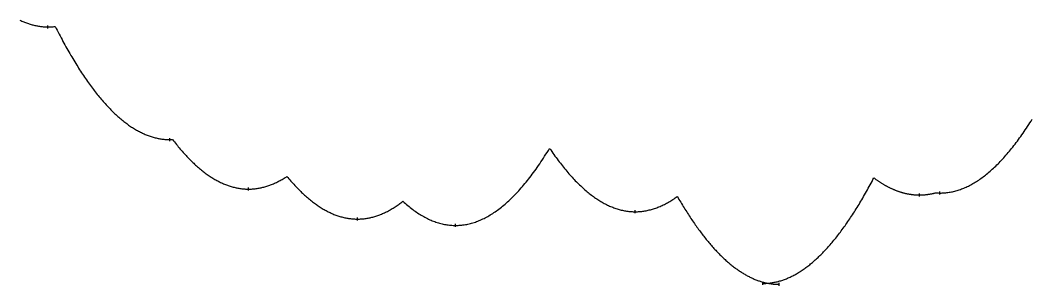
# Model space of a CAD drawing. Header units: metres. Extents: x -71 to 28195, y -4440 to 524.
# Drawn here: x 14241 to 17688, y -4287 to -3381 of the extents above; entities that cross this region are included whole.
import ezdxf

# ---------------------------------------------------------------- set-up
doc = ezdxf.new("R2010")
doc.units = ezdxf.units.M
doc.layers.add('CATENARIES', color=7, linetype='Continuous')
doc.layers.add('CATENARY_VERTEX_TICKS', color=7, linetype='Continuous')

msp = doc.modelspace()

# ---------------------------------------------------------------- linework, layer by layer
at = {"layer": 'CATENARIES'}
for points in [[(14240, -3380.7, 0), (14243.2, -3382.2, 0), (14246.4, -3383.6, 0), (14249.5, -3385, 0), (14252.7, -3386.3, 0), (14255.9, -3387.6, 0), (14259.1, -3388.9, 0), (14262.2, -3390.1, 0), (14265.4, -3391.2, 0), (14268.6, -3392.3, 0), (14271.7, -3393.3, 0), (14274.9, -3394.3, 0), (14278.1, -3395.2, 0), (14281.3, -3396.1, 0), (14284.4, -3397, 0), (14287.6, -3397.7, 0), (14290.8, -3398.5, 0), (14293.9, -3399.2, 0), (14297.1, -3399.8, 0), (14300.3, -3400.4, 0), (14303.5, -3400.9, 0), (14306.6, -3401.4, 0), (14309.8, -3401.8, 0), (14313, -3402.2, 0), (14316.2, -3402.5, 0), (14319.3, -3402.8, 0), (14322.5, -3403, 0), (14325.7, -3403.2, 0), (14328.8, -3403.3, 0), (14332, -3403.4, 0), (14335.2, -3403.4, 0), (14338.7, -3403.4, 0), (14342.3, -3403.3, 0), (14345.8, -3403.2, 0), (14349.3, -3402.9, 0), (14352.9, -3402.7, 0), (14356.4, -3402.3, 0), (14359.9, -3401.9, 0)], [(14359.9, -3401.9, 0), (14363.3, -3408.5, 0), (14366.6, -3415, 0), (14369.9, -3421.5, 0), (14373.3, -3427.9, 0), (14376.6, -3434.3, 0), (14379.9, -3440.6, 0), (14383.3, -3446.8, 0), (14386.6, -3453, 0), (14390, -3459.1, 0), (14393.3, -3465.2, 0), (14396.6, -3471.2, 0), (14400, -3477.2, 0), (14403.3, -3483.1, 0), (14406.6, -3489, 0), (14410, -3494.7, 0), (14413.3, -3500.5, 0), (14416.7, -3506.1, 0), (14420, -3511.8, 0), (14423.3, -3517.3, 0), (14426.7, -3522.8, 0), (14430, -3528.3, 0), (14433.3, -3533.7, 0), (14436.7, -3539, 0), (14440, -3544.3, 0), (14443.4, -3549.5, 0), (14446.7, -3554.7, 0), (14450, -3559.8, 0), (14453.4, -3564.8, 0), (14456.7, -3569.8, 0), (14460, -3574.7, 0), (14463.4, -3579.6, 0), (14466.7, -3584.4, 0), (14470.1, -3589.2, 0), (14473.4, -3593.9, 0), (14476.7, -3598.6, 0), (14480.1, -3603.2, 0), (14483.4, -3607.7, 0), (14486.7, -3612.2, 0), (14490.1, -3616.6, 0), (14493.4, -3621, 0), (14496.8, -3625.3, 0), (14500.1, -3629.5, 0), (14503.4, -3633.7, 0), (14506.8, -3637.9, 0), (14510.1, -3642, 0), (14513.4, -3646, 0), (14516.8, -3650, 0), (14520.1, -3653.9, 0), (14523.5, -3657.7, 0), (14526.8, -3661.5, 0), (14530.1, -3665.3, 0), (14533.5, -3669, 0), (14536.8, -3672.6, 0), (14540.1, -3676.2, 0), (14543.5, -3679.7, 0), (14546.8, -3683.2, 0), (14550.2, -3686.6, 0), (14553.5, -3689.9, 0), (14556.8, -3693.2, 0), (14560.2, -3696.5, 0), (14563.5, -3699.6, 0), (14566.8, -3702.8, 0), (14570.2, -3705.8, 0), (14573.5, -3708.8, 0), (14576.9, -3711.8, 0), (14580.2, -3714.7, 0), (14583.5, -3717.5, 0), (14586.9, -3720.3, 0), (14590.2, -3723, 0), (14593.5, -3725.7, 0), (14596.9, -3728.3, 0), (14600.2, -3730.9, 0), (14603.6, -3733.4, 0), (14606.9, -3735.8, 0), (14610.2, -3738.2, 0), (14613.6, -3740.6, 0), (14616.9, -3742.8, 0), (14620.2, -3745.1, 0), (14623.6, -3747.2, 0), (14626.9, -3749.3, 0), (14630.3, -3751.4, 0), (14633.6, -3753.4, 0), (14636.9, -3755.3, 0), (14640.3, -3757.2, 0), (14643.6, -3759, 0), (14646.9, -3760.8, 0), (14650.3, -3762.5, 0), (14653.6, -3764.2, 0), (14657, -3765.8, 0), (14660.3, -3767.3, 0), (14663.6, -3768.8, 0), (14667, -3770.3, 0), (14670.3, -3771.6, 0), (14673.6, -3773, 0), (14677, -3774.2, 0), (14680.3, -3775.4, 0), (14683.7, -3776.6, 0), (14687, -3777.7, 0), (14690.3, -3778.7, 0), (14693.7, -3779.7, 0), (14697, -3780.6, 0), (14700.3, -3781.5, 0), (14703.7, -3782.3, 0), (14707, -3783.1, 0), (14710.4, -3783.8, 0), (14713.7, -3784.4, 0), (14717, -3785, 0), (14720.4, -3785.6, 0), (14723.7, -3786, 0), (14727, -3786.5, 0), (14730.4, -3786.8, 0), (14733.7, -3787.1, 0), (14737.1, -3787.4, 0), (14740.4, -3787.6, 0), (14743.7, -3787.7, 0), (14747.1, -3787.8, 0), (14750.4, -3787.8, 0), (14755.2, -3787.8, 0), (14759.9, -3787.6, 0)], [(17359.9, -3969.6, 0), (17365, -3969.9, 0), (17370.1, -3970.1, 0), (17375.1, -3970.2, 0), (17379, -3970.2, 0), (17382.9, -3970, 0), (17386.8, -3969.8, 0), (17390.6, -3969.6, 0), (17394.5, -3969.2, 0), (17398.4, -3968.8, 0), (17402.3, -3968.3, 0), (17406.1, -3967.7, 0), (17410, -3967.1, 0), (17413.9, -3966.4, 0), (17417.8, -3965.6, 0), (17421.7, -3964.7, 0), (17425.5, -3963.7, 0), (17429.4, -3962.7, 0), (17433.3, -3961.6, 0), (17437.2, -3960.4, 0), (17441, -3959.1, 0), (17444.9, -3957.8, 0), (17448.8, -3956.4, 0), (17452.7, -3954.9, 0), (17456.6, -3953.3, 0), (17460.4, -3951.7, 0), (17464.3, -3949.9, 0), (17468.2, -3948.2, 0), (17472.1, -3946.3, 0), (17475.9, -3944.3, 0), (17479.8, -3942.3, 0), (17483.7, -3940.2, 0), (17487.6, -3938, 0), (17491.5, -3935.8, 0), (17495.3, -3933.4, 0), (17499.2, -3931, 0), (17503.1, -3928.5, 0), (17507, -3926, 0), (17510.8, -3923.3, 0), (17514.7, -3920.6, 0), (17518.6, -3917.8, 0), (17522.5, -3914.9, 0), (17526.4, -3912, 0), (17530.2, -3909, 0), (17534.1, -3905.8, 0), (17538, -3902.7, 0), (17541.9, -3899.4, 0), (17545.7, -3896.1, 0), (17549.6, -3892.7, 0), (17553.5, -3889.2, 0), (17557.4, -3885.6, 0), (17561.2, -3882, 0), (17565.1, -3878.3, 0), (17569, -3874.5, 0), (17572.9, -3870.6, 0), (17576.8, -3866.7, 0), (17580.6, -3862.6, 0), (17584.5, -3858.5, 0), (17588.4, -3854.4, 0), (17592.3, -3850.1, 0), (17596.1, -3845.8, 0), (17600, -3841.4, 0), (17603.9, -3836.9, 0), (17607.8, -3832.3, 0), (17611.7, -3827.7, 0), (17615.5, -3823, 0), (17619.4, -3818.2, 0), (17623.3, -3813.3, 0), (17627.2, -3808.3, 0), (17631, -3803.3, 0), (17634.9, -3798.2, 0), (17638.8, -3793, 0), (17642.7, -3787.8, 0), (17646.6, -3782.4, 0), (17650.4, -3777, 0), (17654.3, -3771.5, 0), (17658.2, -3766, 0), (17662.1, -3760.3, 0), (17665.9, -3754.6, 0), (17669.8, -3748.8, 0), (17673.7, -3742.9, 0), (17677.6, -3737, 0), (17681.5, -3731, 0), (17685.3, -3724.9, 0), (17689.2, -3718.7, 0)], [(14759.9, -3787.6, 0), (14763.2, -3791.9, 0), (14766.5, -3796.1, 0), (14769.8, -3800.2, 0), (14773, -3804.3, 0), (14776.3, -3808.4, 0), (14779.6, -3812.4, 0), (14782.9, -3816.3, 0), (14786.1, -3820.2, 0), (14789.4, -3824, 0), (14792.7, -3827.8, 0), (14796, -3831.5, 0), (14799.3, -3835.1, 0), (14802.5, -3838.7, 0), (14805.8, -3842.3, 0), (14809.1, -3845.8, 0), (14812.4, -3849.2, 0), (14815.6, -3852.6, 0), (14818.9, -3856, 0), (14822.2, -3859.2, 0), (14825.5, -3862.5, 0), (14828.8, -3865.6, 0), (14832, -3868.8, 0), (14835.3, -3871.8, 0), (14838.6, -3874.8, 0), (14841.9, -3877.8, 0), (14845.1, -3880.7, 0), (14848.4, -3883.5, 0), (14851.7, -3886.3, 0), (14855, -3889.1, 0), (14858.3, -3891.7, 0), (14861.5, -3894.4, 0), (14864.8, -3896.9, 0), (14868.1, -3899.5, 0), (14871.4, -3901.9, 0), (14874.7, -3904.3, 0), (14877.9, -3906.7, 0), (14881.2, -3909, 0), (14884.5, -3911.2, 0), (14887.8, -3913.4, 0), (14891, -3915.6, 0), (14894.3, -3917.7, 0), (14897.6, -3919.7, 0), (14900.9, -3921.7, 0), (14904.2, -3923.6, 0), (14907.4, -3925.5, 0), (14910.7, -3927.3, 0), (14914, -3929, 0), (14917.3, -3930.7, 0), (14920.5, -3932.4, 0), (14923.8, -3934, 0), (14927.1, -3935.5, 0), (14930.4, -3937, 0), (14933.7, -3938.5, 0), (14936.9, -3939.8, 0), (14940.2, -3941.2, 0), (14943.5, -3942.4, 0), (14946.8, -3943.7, 0), (14950, -3944.8, 0), (14953.3, -3945.9, 0), (14956.6, -3947, 0), (14959.9, -3948, 0), (14963.2, -3948.9, 0), (14966.4, -3949.8, 0), (14969.7, -3950.7, 0), (14973, -3951.5, 0), (14976.3, -3952.2, 0), (14979.5, -3952.9, 0), (14982.8, -3953.5, 0), (14986.1, -3954.1, 0), (14989.4, -3954.6, 0), (14992.7, -3955, 0), (14995.9, -3955.4, 0), (14999.2, -3955.8, 0), (15002.5, -3956.1, 0), (15005.8, -3956.3, 0), (15009.1, -3956.5, 0), (15012.3, -3956.7, 0), (15015.6, -3956.7, 0), (15018.9, -3956.8, 0), (15022.2, -3956.7, 0), (15025.4, -3956.7, 0), (15028.7, -3956.5, 0), (15032, -3956.3, 0), (15035.3, -3956.1, 0), (15038.5, -3955.8, 0), (15041.8, -3955.4, 0), (15045.1, -3955, 0), (15048.4, -3954.6, 0), (15051.6, -3954.1, 0), (15054.9, -3953.5, 0), (15058.2, -3952.9, 0), (15061.5, -3952.2, 0), (15064.7, -3951.5, 0), (15068, -3950.7, 0), (15071.3, -3949.8, 0), (15074.6, -3949, 0), (15077.9, -3948, 0), (15081.1, -3947, 0), (15084.4, -3946, 0), (15087.7, -3944.8, 0), (15091, -3943.7, 0), (15094.2, -3942.5, 0), (15097.5, -3941.2, 0), (15100.8, -3939.9, 0), (15104.1, -3938.5, 0), (15107.3, -3937.1, 0), (15110.6, -3935.6, 0), (15113.9, -3934, 0), (15117.2, -3932.4, 0), (15120.4, -3930.8, 0), (15123.7, -3929.1, 0), (15127, -3927.3, 0), (15130.3, -3925.5, 0), (15133.5, -3923.6, 0), (15136.8, -3921.7, 0), (15140.1, -3919.7, 0), (15143.4, -3917.7, 0), (15146.6, -3915.6, 0), (15149.9, -3913.5, 0)], [(15544.9, -3998.5, 0), (15549.1, -4002.3, 0), (15553.3, -4006, 0), (15557.4, -4009.6, 0), (15561.6, -4013.1, 0), (15565.8, -4016.5, 0), (15570, -4019.9, 0), (15574.1, -4023.1, 0), (15578.3, -4026.3, 0), (15582.5, -4029.3, 0), (15586.7, -4032.3, 0), (15590.8, -4035.2, 0), (15595, -4038, 0), (15599.2, -4040.7, 0), (15603.3, -4043.4, 0), (15607.5, -4045.9, 0), (15611.7, -4048.3, 0), (15615.9, -4050.7, 0), (15620, -4053, 0), (15624.2, -4055.2, 0), (15628.4, -4057.2, 0), (15632.6, -4059.2, 0), (15636.7, -4061.2, 0), (15640.9, -4063, 0), (15645.1, -4064.7, 0), (15649.2, -4066.4, 0), (15653.4, -4067.9, 0), (15657.6, -4069.4, 0), (15661.8, -4070.8, 0), (15665.9, -4072.1, 0), (15670.1, -4073.3, 0), (15674.3, -4074.4, 0), (15678.5, -4075.4, 0), (15682.6, -4076.3, 0), (15686.8, -4077.2, 0), (15691, -4077.9, 0), (15695.1, -4078.6, 0), (15699.3, -4079.2, 0), (15703.5, -4079.7, 0), (15707.7, -4080.1, 0), (15711.8, -4080.4, 0), (15716, -4080.6, 0), (15720.2, -4080.7, 0), (15724.4, -4080.8, 0), (15728.6, -4080.7, 0), (15732.8, -4080.6, 0), (15737, -4080.4, 0), (15741.2, -4080, 0), (15745.4, -4079.6, 0), (15749.7, -4079.1, 0), (15753.9, -4078.5, 0), (15758.1, -4077.9, 0), (15762.3, -4077.1, 0), (15766.5, -4076.2, 0), (15770.8, -4075.3, 0), (15775, -4074.2, 0), (15779.2, -4073.1, 0), (15783.4, -4071.9, 0), (15787.6, -4070.6, 0), (15791.8, -4069.1, 0), (15796.1, -4067.6, 0), (15800.3, -4066.1, 0), (15804.5, -4064.4, 0), (15808.7, -4062.6, 0), (15812.9, -4060.7, 0), (15817.2, -4058.8, 0), (15821.4, -4056.7, 0), (15825.6, -4054.6, 0), (15829.8, -4052.4, 0), (15834, -4050.1, 0), (15838.2, -4047.6, 0), (15842.5, -4045.1, 0), (15846.7, -4042.6, 0), (15850.9, -4039.9, 0), (15855.1, -4037.1, 0), (15859.3, -4034.2, 0), (15863.6, -4031.3, 0), (15867.8, -4028.2, 0), (15872, -4025.1, 0), (15876.2, -4021.9, 0), (15880.4, -4018.6, 0), (15884.6, -4015.1, 0), (15888.9, -4011.6, 0), (15893.1, -4008, 0), (15897.3, -4004.4, 0), (15901.5, -4000.6, 0), (15905.7, -3996.7, 0), (15909.9, -3992.8, 0), (15914.2, -3988.7, 0), (15918.4, -3984.6, 0), (15922.6, -3980.3, 0), (15926.8, -3976, 0), (15931, -3971.6, 0), (15935.3, -3967.1, 0), (15939.5, -3962.5, 0), (15943.7, -3957.8, 0), (15947.9, -3953, 0), (15952.1, -3948.2, 0), (15956.3, -3943.2, 0), (15960.6, -3938.1, 0), (15964.8, -3933, 0), (15969, -3927.8, 0), (15973.2, -3922.4, 0), (15977.4, -3917, 0), (15981.7, -3911.5, 0), (15985.9, -3905.9, 0), (15990.1, -3900.2, 0), (15994.3, -3894.4, 0), (15998.5, -3888.5, 0), (16002.7, -3882.6, 0), (16007, -3876.5, 0), (16011.2, -3870.3, 0), (16015.4, -3864.1, 0), (16019.6, -3857.8, 0), (16023.8, -3851.3, 0), (16028, -3844.8, 0), (16032.3, -3838.2, 0), (16036.5, -3831.5, 0), (16040.7, -3824.7, 0), (16044.9, -3817.8, 0)], [(16044.9, -3817.8, 0), (16048.6, -3823.2, 0), (16052.2, -3828.5, 0), (16055.9, -3833.7, 0), (16059.5, -3838.9, 0), (16063.2, -3844, 0), (16066.8, -3849, 0), (16070.4, -3854, 0), (16074.1, -3858.9, 0), (16077.7, -3863.8, 0), (16081.4, -3868.5, 0), (16085, -3873.2, 0), (16088.7, -3877.8, 0), (16092.3, -3882.4, 0), (16096, -3886.9, 0), (16099.6, -3891.3, 0), (16103.3, -3895.7, 0), (16106.9, -3900, 0), (16110.5, -3904.2, 0), (16114.2, -3908.4, 0), (16117.8, -3912.4, 0), (16121.5, -3916.5, 0), (16125.1, -3920.4, 0), (16128.8, -3924.3, 0), (16132.4, -3928.1, 0), (16136.1, -3931.9, 0), (16139.7, -3935.5, 0), (16143.4, -3939.1, 0), (16147, -3942.7, 0), (16150.7, -3946.2, 0), (16154.3, -3949.6, 0), (16157.9, -3952.9, 0), (16161.6, -3956.2, 0), (16165.2, -3959.4, 0), (16168.9, -3962.5, 0), (16172.5, -3965.6, 0), (16176.2, -3968.6, 0), (16179.8, -3971.5, 0), (16183.5, -3974.4, 0), (16187.1, -3977.2, 0), (16190.8, -3979.9, 0), (16194.4, -3982.6, 0), (16198.1, -3985.2, 0), (16201.7, -3987.7, 0), (16205.3, -3990.2, 0), (16209, -3992.6, 0), (16212.6, -3994.9, 0), (16216.3, -3997.2, 0), (16219.9, -3999.4, 0), (16223.6, -4001.5, 0), (16227.2, -4003.6, 0), (16230.9, -4005.5, 0), (16234.5, -4007.5, 0), (16238.2, -4009.3, 0), (16241.8, -4011.1, 0), (16245.5, -4012.8, 0), (16249.1, -4014.5, 0), (16252.7, -4016.1, 0), (16256.4, -4017.6, 0), (16260, -4019, 0), (16263.7, -4020.4, 0), (16267.3, -4021.7, 0), (16271, -4023, 0), (16274.6, -4024.2, 0), (16278.3, -4025.3, 0), (16281.9, -4026.3, 0), (16285.6, -4027.3, 0), (16289.2, -4028.2, 0), (16292.9, -4029, 0), (16296.5, -4029.8, 0), (16300.1, -4030.5, 0), (16303.8, -4031.2, 0), (16307.4, -4031.7, 0), (16311.1, -4032.2, 0), (16314.7, -4032.7, 0), (16318.4, -4033, 0), (16322, -4033.4, 0), (16325.7, -4033.6, 0), (16329.3, -4033.8, 0), (16333, -4033.9, 0), (16336.6, -4033.9, 0), (16340.3, -4033.9, 0), (16344, -4033.8, 0), (16347.6, -4033.6, 0), (16351.3, -4033.3, 0), (16355, -4033, 0), (16358.7, -4032.7, 0), (16362.3, -4032.2, 0), (16366, -4031.7, 0), (16369.7, -4031.1, 0), (16373.4, -4030.5, 0), (16377, -4029.7, 0), (16380.7, -4029, 0), (16384.4, -4028.1, 0), (16388.1, -4027.2, 0), (16391.7, -4026.2, 0), (16395.4, -4025.1, 0), (16399.1, -4024, 0), (16402.8, -4022.8, 0), (16406.4, -4021.5, 0), (16410.1, -4020.2, 0), (16413.8, -4018.8, 0), (16417.5, -4017.3, 0), (16421.1, -4015.8, 0), (16424.8, -4014.2, 0), (16428.5, -4012.5, 0), (16432.1, -4010.7, 0), (16435.8, -4008.9, 0), (16439.5, -4007, 0), (16443.2, -4005.1, 0), (16446.8, -4003.1, 0), (16450.5, -4001, 0), (16454.2, -3998.8, 0), (16457.9, -3996.6, 0), (16461.5, -3994.3, 0), (16465.2, -3991.9, 0), (16468.9, -3989.5, 0), (16472.6, -3987, 0), (16476.2, -3984.4, 0), (16479.9, -3981.8, 0)], [(15149.9, -3913.5, 0), (15153.3, -3917.5, 0), (15156.6, -3921.5, 0), (15159.9, -3925.4, 0), (15163.3, -3929.2, 0), (15166.6, -3933, 0), (15169.9, -3936.8, 0), (15173.3, -3940.4, 0), (15176.6, -3944.1, 0), (15179.9, -3947.6, 0), (15183.3, -3951.1, 0), (15186.6, -3954.6, 0), (15189.9, -3958, 0), (15193.3, -3961.3, 0), (15196.6, -3964.6, 0), (15199.9, -3967.9, 0), (15203.3, -3971, 0), (15206.6, -3974.1, 0), (15209.9, -3977.2, 0), (15213.3, -3980.2, 0), (15216.6, -3983.2, 0), (15220, -3986, 0), (15223.3, -3988.9, 0), (15226.6, -3991.7, 0), (15230, -3994.4, 0), (15233.3, -3997, 0), (15236.6, -3999.7, 0), (15240, -4002.2, 0), (15243.3, -4004.7, 0), (15246.6, -4007.2, 0), (15250, -4009.5, 0), (15253.3, -4011.9, 0), (15256.6, -4014.1, 0), (15260, -4016.4, 0), (15263.3, -4018.5, 0), (15266.6, -4020.6, 0), (15270, -4022.7, 0), (15273.3, -4024.7, 0), (15276.6, -4026.6, 0), (15280, -4028.5, 0), (15283.3, -4030.3, 0), (15286.6, -4032.1, 0), (15290, -4033.8, 0), (15293.3, -4035.4, 0), (15296.7, -4037, 0), (15300, -4038.6, 0), (15303.3, -4040.1, 0), (15306.7, -4041.5, 0), (15310, -4042.9, 0), (15313.3, -4044.2, 0), (15316.7, -4045.4, 0), (15320, -4046.6, 0), (15323.3, -4047.8, 0), (15326.7, -4048.9, 0), (15330, -4049.9, 0), (15333.3, -4050.9, 0), (15336.7, -4051.8, 0), (15340, -4052.7, 0), (15343.3, -4053.5, 0), (15346.7, -4054.3, 0), (15350, -4055, 0), (15353.3, -4055.6, 0), (15356.7, -4056.2, 0), (15360, -4056.7, 0), (15363.3, -4057.2, 0), (15366.7, -4057.6, 0), (15370, -4058, 0), (15373.4, -4058.3, 0), (15376.7, -4058.6, 0), (15380, -4058.8, 0), (15383.4, -4058.9, 0), (15386.7, -4059, 0), (15390, -4059, 0), (15393.3, -4059, 0), (15396.6, -4058.9, 0), (15399.9, -4058.8, 0), (15403.2, -4058.6, 0), (15406.5, -4058.3, 0), (15409.8, -4058, 0), (15413.1, -4057.7, 0), (15416.4, -4057.3, 0), (15419.7, -4056.8, 0), (15423, -4056.3, 0), (15426.3, -4055.7, 0), (15429.6, -4055.1, 0), (15432.9, -4054.4, 0), (15436.2, -4053.6, 0), (15439.5, -4052.8, 0), (15442.8, -4052, 0), (15446.1, -4051.1, 0), (15449.3, -4050.1, 0), (15452.6, -4049.1, 0), (15455.9, -4048.1, 0), (15459.2, -4046.9, 0), (15462.5, -4045.8, 0), (15465.8, -4044.5, 0), (15469.1, -4043.2, 0), (15472.4, -4041.9, 0), (15475.7, -4040.5, 0), (15479, -4039, 0), (15482.3, -4037.5, 0), (15485.6, -4036, 0), (15488.9, -4034.4, 0), (15492.2, -4032.7, 0), (15495.5, -4031, 0), (15498.8, -4029.2, 0), (15502.1, -4027.4, 0), (15505.4, -4025.5, 0), (15508.7, -4023.5, 0), (15512, -4021.5, 0), (15515.3, -4019.5, 0), (15518.6, -4017.4, 0), (15521.9, -4015.2, 0), (15525.1, -4013, 0), (15528.4, -4010.7, 0), (15531.7, -4008.4, 0), (15535, -4006, 0), (15538.3, -4003.5, 0), (15541.6, -4001, 0), (15544.9, -3998.5, 0)], [(16771.5, -4278.6, 0), (16774.8, -4278.6, 0), (16778.2, -4278.5, 0), (16781.6, -4278.4, 0), (16785, -4278.2, 0), (16788.4, -4277.9, 0), (16791.5, -4277.6, 0), (16794.7, -4277.3, 0), (16797.9, -4276.9, 0), (16801.1, -4276.4, 0), (16804.2, -4275.9, 0), (16807.4, -4275.4, 0), (16810.6, -4274.8, 0), (16813.7, -4274.1, 0), (16816.9, -4273.4, 0), (16820.1, -4272.7, 0), (16823.3, -4271.9, 0), (16826.4, -4271, 0), (16829.6, -4270.1, 0), (16832.8, -4269.2, 0), (16835.9, -4268.2, 0), (16839.1, -4267.1, 0), (16842.3, -4266, 0), (16845.5, -4264.9, 0), (16848.6, -4263.7, 0), (16851.8, -4262.4, 0), (16855, -4261.1, 0), (16858.1, -4259.8, 0), (16861.3, -4258.4, 0), (16864.5, -4256.9, 0), (16867.7, -4255.4, 0), (16870.8, -4253.9, 0), (16874, -4252.3, 0), (16877.2, -4250.6, 0), (16880.3, -4248.9, 0), (16883.5, -4247.1, 0), (16886.7, -4245.3, 0), (16889.9, -4243.5, 0), (16893, -4241.6, 0), (16896.2, -4239.6, 0), (16899.4, -4237.6, 0), (16902.5, -4235.5, 0), (16905.7, -4233.4, 0), (16908.9, -4231.3, 0), (16912.1, -4229, 0), (16915.2, -4226.8, 0), (16918.4, -4224.5, 0), (16921.6, -4222.1, 0), (16924.7, -4219.7, 0), (16927.9, -4217.2, 0), (16931.1, -4214.7, 0), (16934.3, -4212.1, 0), (16937.4, -4209.5, 0), (16940.6, -4206.9, 0), (16943.8, -4204.1, 0), (16946.9, -4201.4, 0), (16950.1, -4198.6, 0), (16953.3, -4195.7, 0), (16956.5, -4192.8, 0), (16959.6, -4189.8, 0), (16962.8, -4186.8, 0), (16966, -4183.7, 0), (16969.1, -4180.6, 0), (16972.3, -4177.4, 0), (16975.5, -4174.2, 0), (16978.7, -4170.9, 0), (16981.8, -4167.6, 0), (16985, -4164.2, 0), (16988.2, -4160.8, 0), (16991.3, -4157.3, 0), (16994.5, -4153.8, 0), (16997.7, -4150.2, 0), (17000.9, -4146.6, 0), (17004, -4142.9, 0), (17007.2, -4139.1, 0), (17010.4, -4135.4, 0), (17013.5, -4131.5, 0), (17016.7, -4127.6, 0), (17019.9, -4123.7, 0), (17023.1, -4119.7, 0), (17026.2, -4115.7, 0), (17029.4, -4111.6, 0), (17032.6, -4107.5, 0), (17035.7, -4103.3, 0), (17038.9, -4099, 0), (17042.1, -4094.7, 0), (17045.3, -4090.4, 0), (17048.4, -4086, 0), (17051.6, -4081.6, 0), (17054.8, -4077.1, 0), (17057.9, -4072.5, 0), (17061.1, -4067.9, 0), (17064.3, -4063.3, 0), (17067.5, -4058.6, 0), (17070.6, -4053.8, 0), (17073.8, -4049, 0), (17077, -4044.2, 0), (17080.1, -4039.3, 0), (17083.3, -4034.3, 0), (17086.5, -4029.3, 0), (17089.7, -4024.3, 0), (17092.8, -4019.2, 0), (17096, -4014, 0), (17099.2, -4008.8, 0), (17102.3, -4003.5, 0), (17105.5, -3998.2, 0), (17108.7, -3992.9, 0), (17111.9, -3987.5, 0), (17115, -3982, 0), (17118.2, -3976.5, 0), (17121.4, -3970.9, 0), (17124.5, -3965.3, 0), (17127.7, -3959.6, 0), (17130.9, -3953.9, 0), (17134.1, -3948.1, 0), (17137.2, -3942.3, 0), (17140.4, -3936.4, 0), (17143.6, -3930.5, 0), (17146.7, -3924.5, 0), (17149.9, -3918.5, 0)], [(17149.9, -3918.5, 0), (17151.7, -3919.8, 0), (17153.5, -3921.1, 0), (17155.2, -3922.4, 0), (17157, -3923.7, 0), (17158.8, -3924.9, 0), (17160.5, -3926.2, 0), (17162.3, -3927.4, 0), (17164.1, -3928.6, 0), (17165.8, -3929.8, 0), (17167.6, -3931, 0), (17169.4, -3932.2, 0), (17171.1, -3933.3, 0), (17172.9, -3934.4, 0), (17174.7, -3935.6, 0), (17176.4, -3936.7, 0), (17178.2, -3937.8, 0), (17180, -3938.8, 0), (17181.7, -3939.9, 0), (17183.5, -3940.9, 0), (17185.3, -3942, 0), (17187, -3943, 0), (17188.8, -3944, 0), (17190.6, -3945, 0), (17192.3, -3945.9, 0), (17194.1, -3946.9, 0), (17195.9, -3947.8, 0), (17197.6, -3948.8, 0), (17199.4, -3949.7, 0), (17201.2, -3950.6, 0), (17202.9, -3951.5, 0), (17204.7, -3952.3, 0), (17206.5, -3953.2, 0), (17208.2, -3954, 0), (17210, -3954.8, 0), (17211.8, -3955.6, 0), (17213.5, -3956.4, 0), (17215.3, -3957.2, 0), (17217.1, -3958, 0), (17218.8, -3958.7, 0), (17220.6, -3959.4, 0), (17222.4, -3960.1, 0), (17224.1, -3960.8, 0), (17225.9, -3961.5, 0), (17227.7, -3962.2, 0), (17229.4, -3962.8, 0), (17231.2, -3963.5, 0), (17233, -3964.1, 0), (17234.7, -3964.7, 0), (17236.5, -3965.3, 0), (17238.3, -3965.9, 0), (17240, -3966.5, 0), (17241.8, -3967, 0), (17243.6, -3967.5, 0), (17245.3, -3968.1, 0), (17247.1, -3968.6, 0), (17248.9, -3969.1, 0), (17250.6, -3969.5, 0), (17252.4, -3970, 0), (17254.2, -3970.4, 0), (17255.9, -3970.9, 0), (17257.7, -3971.3, 0), (17259.5, -3971.7, 0), (17261.2, -3972.1, 0), (17263, -3972.4, 0), (17264.8, -3972.8, 0), (17266.5, -3973.1, 0), (17268.3, -3973.4, 0), (17270.1, -3973.7, 0), (17271.9, -3974, 0), (17273.6, -3974.3, 0), (17275.4, -3974.6, 0), (17277.2, -3974.8, 0), (17278.9, -3975.1, 0), (17280.7, -3975.3, 0), (17282.5, -3975.5, 0), (17284.2, -3975.7, 0), (17286, -3975.8, 0), (17287.8, -3976, 0), (17289.5, -3976.1, 0), (17291.3, -3976.3, 0), (17293.1, -3976.4, 0), (17294.8, -3976.5, 0), (17296.6, -3976.6, 0), (17298.4, -3976.6, 0), (17300.1, -3976.7, 0), (17301.9, -3976.7, 0), (17303.7, -3976.7, 0), (17305.4, -3976.8, 0), (17307.2, -3976.7, 0), (17308.9, -3976.7, 0), (17310.7, -3976.7, 0), (17312.5, -3976.6, 0), (17314.2, -3976.6, 0), (17316, -3976.5, 0), (17317.7, -3976.4, 0), (17319.5, -3976.3, 0), (17321.2, -3976.1, 0), (17323, -3976, 0), (17324.8, -3975.9, 0), (17326.5, -3975.7, 0), (17328.3, -3975.5, 0), (17330, -3975.3, 0), (17331.8, -3975.1, 0), (17333.6, -3974.8, 0), (17335.3, -3974.6, 0), (17337.1, -3974.3, 0), (17338.8, -3974.1, 0), (17340.6, -3973.8, 0), (17342.3, -3973.5, 0), (17344.1, -3973.1, 0), (17345.9, -3972.8, 0), (17347.6, -3972.5, 0), (17349.4, -3972.1, 0), (17351.1, -3971.7, 0), (17352.9, -3971.3, 0), (17354.6, -3970.9, 0), (17356.4, -3970.5, 0), (17358.2, -3970.1, 0), (17359.9, -3969.6, 0)], [(16479.9, -3981.8, 0), (16482.8, -3986.8, 0), (16485.7, -3991.8, 0), (16488.6, -3996.7, 0), (16491.6, -4001.6, 0), (16494.5, -4006.4, 0), (16497.4, -4011.3, 0), (16500.3, -4016, 0), (16503.2, -4020.7, 0), (16506.1, -4025.4, 0), (16509, -4030, 0), (16511.9, -4034.6, 0), (16514.8, -4039.2, 0), (16517.7, -4043.7, 0), (16520.7, -4048.1, 0), (16523.6, -4052.6, 0), (16526.5, -4056.9, 0), (16529.4, -4061.3, 0), (16532.3, -4065.6, 0), (16535.2, -4069.8, 0), (16538.1, -4074, 0), (16541, -4078.2, 0), (16543.9, -4082.3, 0), (16546.8, -4086.4, 0), (16549.8, -4090.4, 0), (16552.7, -4094.4, 0), (16555.6, -4098.4, 0), (16558.5, -4102.3, 0), (16561.4, -4106.1, 0), (16564.3, -4110, 0), (16567.2, -4113.8, 0), (16570.1, -4117.5, 0), (16573, -4121.2, 0), (16575.9, -4124.9, 0), (16578.9, -4128.5, 0), (16581.8, -4132, 0), (16584.7, -4135.6, 0), (16587.6, -4139.1, 0), (16590.5, -4142.5, 0), (16593.4, -4145.9, 0), (16596.3, -4149.3, 0), (16599.2, -4152.6, 0), (16602.1, -4155.9, 0), (16605, -4159.1, 0), (16608, -4162.3, 0), (16610.9, -4165.4, 0), (16613.8, -4168.5, 0), (16616.7, -4171.6, 0), (16619.6, -4174.6, 0), (16622.5, -4177.6, 0), (16625.4, -4180.5, 0), (16628.3, -4183.4, 0), (16631.2, -4186.3, 0), (16634.1, -4189.1, 0), (16637.1, -4191.9, 0), (16640, -4194.6, 0), (16642.9, -4197.3, 0), (16645.8, -4199.9, 0), (16648.7, -4202.5, 0), (16651.6, -4205.1, 0), (16654.5, -4207.6, 0), (16657.4, -4210.1, 0), (16660.3, -4212.5, 0), (16663.2, -4214.9, 0), (16666.2, -4217.3, 0), (16669.1, -4219.6, 0), (16672, -4221.8, 0), (16674.9, -4224, 0), (16677.8, -4226.2, 0), (16680.7, -4228.4, 0), (16683.6, -4230.5, 0), (16686.5, -4232.5, 0), (16689.4, -4234.5, 0), (16692.3, -4236.5, 0), (16695.3, -4238.4, 0), (16698.2, -4240.3, 0), (16701.1, -4242.2, 0), (16704, -4244, 0), (16706.9, -4245.7, 0), (16709.8, -4247.4, 0), (16712.7, -4249.1, 0), (16715.6, -4250.7, 0), (16718.5, -4252.3, 0), (16721.4, -4253.9, 0), (16724.4, -4255.4, 0), (16727.3, -4256.8, 0), (16730.2, -4258.3, 0), (16733.1, -4259.6, 0), (16736, -4261, 0), (16738.9, -4262.3, 0), (16741.8, -4263.5, 0), (16744.7, -4264.8, 0), (16747.6, -4265.9, 0), (16750.5, -4267.1, 0), (16753.5, -4268.1, 0), (16756.4, -4269.2, 0), (16759.3, -4270.2, 0), (16762.2, -4271.1, 0), (16765.1, -4272.1, 0), (16768, -4272.9, 0), (16770.9, -4273.8, 0), (16773.8, -4274.6, 0), (16776.7, -4275.3, 0), (16779.6, -4276, 0), (16782.6, -4276.7, 0), (16785.5, -4277.3, 0), (16788.4, -4277.9, 0), (16791.4, -4278.5, 0), (16794.4, -4279, 0), (16797.4, -4279.4, 0), (16800.3, -4279.9, 0), (16803.3, -4280.2, 0), (16806.3, -4280.6, 0), (16809.3, -4280.9, 0), (16812.3, -4281.1, 0), (16815.3, -4281.3, 0), (16818.3, -4281.5, 0), (16821.3, -4281.6, 0), (16824.3, -4281.6, 0), (16827.3, -4281.7, 0)]]:
    msp.add_polyline3d(points, dxfattribs=at)
at = {"layer": 'CATENARY_VERTEX_TICKS'}
for p, q in [((14335.2, -3408.4), (14335.2, -3398.4)), ((14750.4, -3792.8), (14750.4, -3782.8)), ((15018.9, -3961.8), (15018.9, -3951.8)), ((17305.4, -3981.8), (17305.4, -3971.8)), ((17375.1, -3975.2), (17375.1, -3965.2)), ((16336.6, -4038.9), (16336.6, -4028.9)), ((15390, -4064), (15390, -4054)), ((15724.4, -4085.8), (15724.4, -4075.8)), ((16771.5, -4283.6), (16771.5, -4273.6)), ((16827.3, -4286.7), (16827.3, -4276.7))]:
    msp.add_line(p, q, dxfattribs=at)

doc.saveas('drawing.dxf')
